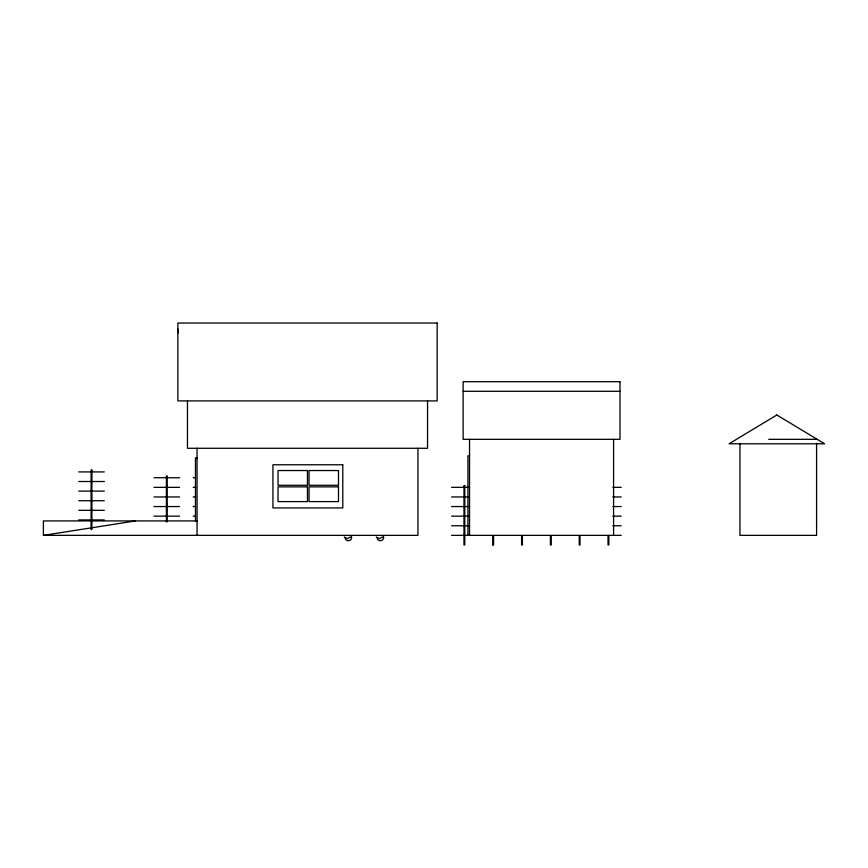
<?xml version="1.0" encoding="UTF-8"?>
<svg xmlns="http://www.w3.org/2000/svg" width="868" height="868" viewBox="0 0 868 868"><rect width="100%" height="100%" fill="white"/><g stroke="black" fill="none" stroke-linecap="round" stroke-linejoin="round"><path stroke-width="1.3" d="M351.551 537.064C352.365 541.469 345.052 542.142 345.149 537.639M383.569 537.064C384.383 541.469 377.07 542.142 377.168 537.639M350.498 537.021L347.406 538.572L344.314 537.021M382.517 537.021L379.424 538.572L376.332 537.021M197.058 520.919L43.4 520.919L43.4 535.361L135.506 520.919M463.132 391.305L619.991 391.305M768.701 439.327L816.582 439.327M469.534 455.884L467.928 455.884L467.928 535.361M197.058 457.903L195.463 457.903L195.463 520.919M78.695 471.91L104.312 471.91M153.983 477.736L179.6 477.736M193.184 477.736L195.582 477.736M78.695 481.512L104.312 481.512M153.983 487.349L179.6 487.349M193.184 487.349L195.582 487.349M451.566 487.349L468.481 487.349M612.83 487.349L621.228 487.349M78.695 491.114L104.312 491.114M153.983 496.952L179.6 496.952M193.184 496.952L195.582 496.952M451.566 496.952L468.481 496.952M612.83 496.952L621.228 496.952M78.695 500.727L104.312 500.727M153.983 506.554L179.6 506.554M193.184 506.554L195.582 506.554M451.566 506.554L468.481 506.554M612.83 506.554L621.228 506.554M78.695 510.33L104.312 510.33M153.983 516.156L179.6 516.156M193.184 516.156L195.582 516.156M451.566 516.156L468.481 516.156M612.83 516.156L621.228 516.156M78.695 519.932L104.312 519.932M451.566 525.758L468.481 525.758M612.83 525.758L621.228 525.758M43.4 535.361L417.942 535.361L417.942 448.279M451.566 535.361L621.228 535.361M492.796 544.963L493.566 544.963L493.588 535.513M177.853 328.885L178.461 332.867M383.461 536.804L383.569 537.639M351.442 536.804L351.551 537.639M816.582 443.385L816.582 535.361L739.959 535.361L739.959 443.385M613.589 439.327L613.589 535.361M608.826 535.513L608.826 544.963L608.045 544.963L608.023 535.513M580.019 535.513L580.019 544.963L579.227 544.963L579.216 535.513M551.202 535.513L551.202 544.963L550.42 544.963L550.41 535.513M522.395 535.513L522.395 544.963L521.603 544.963L521.592 535.513M492.785 535.513L492.785 544.963M469.534 439.327L469.534 535.361M427.544 400.907L427.544 448.279L187.455 448.279L187.455 400.907M197.058 448.279L197.058 535.361M167.188 521.863L167.188 475.935L166.406 475.935L166.396 521.863M776.827 414.991L729.066 443.798L824.6 443.798L776.827 414.991M437.157 323.037L177.853 323.037L177.853 400.907L437.157 400.907L437.157 323.037M619.991 381.703L463.132 381.703L463.132 439.327L619.991 439.327L619.991 381.703M342.784 464.771L272.932 464.771L272.932 507.943L342.784 507.943L342.784 464.771M91.889 470.109L91.118 470.109L91.107 529.534L91.889 529.534L91.91 470.109M307.456 470.543L278.02 470.543L278.02 485.277L307.456 485.277L307.456 470.543M338.487 470.543L309.051 470.543L309.051 485.277L338.487 485.277L338.487 470.543M464.76 485.548L463.989 485.548L463.968 544.963L464.76 544.963L464.771 485.548M307.456 486.872L278.02 486.872L278.02 501.606L307.456 501.606L307.456 486.872M338.487 486.872L309.051 486.872L309.051 501.606L338.487 501.606L338.487 486.872"/></g></svg>
